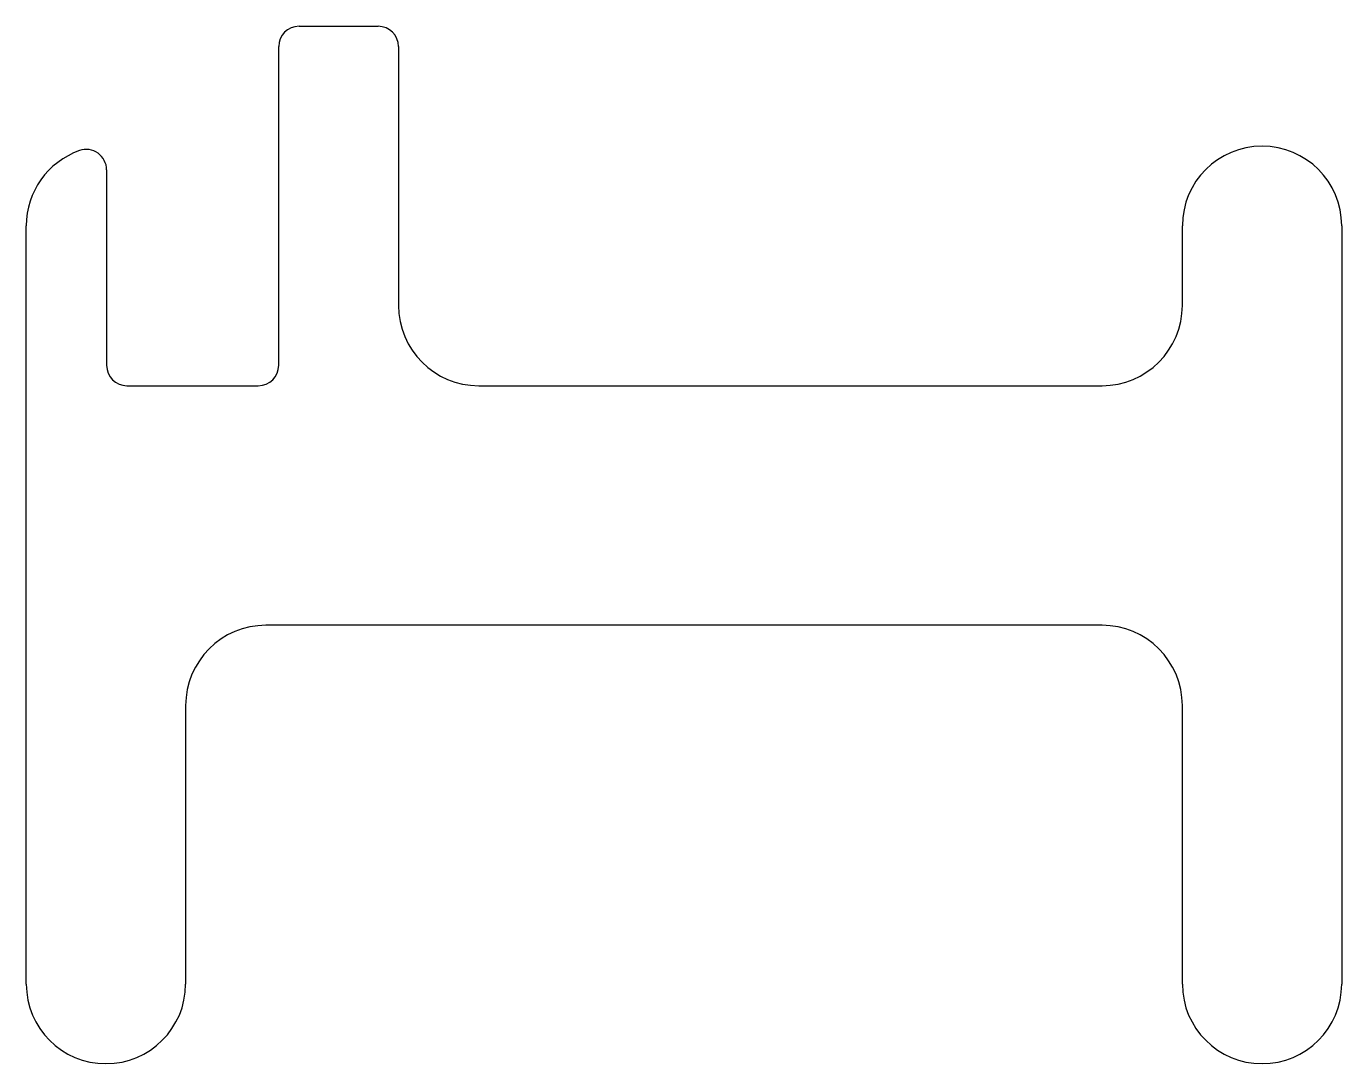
# Model space of a CAD drawing. Extents: x -11.6 to 14.6, y 3.1 to 23.8.
import ezdxf

# ---------------------------------------------------------------- set-up
doc = ezdxf.new("R2010")
doc.units = 0
doc.layers.get('0').update_dxf_attribs({"linetype": 'CONTINUOUS'})

msp = doc.modelspace()

# ---------------------------------------------------------------- linework, layer by layer
for p, q in [((-6.197, 23.82), (-4.621, 23.82)), ((-6.603, 17.063), (-6.603, 23.414)), ((-4.215, 23.414), (-4.215, 18.257)), ((-10.032, 20.959), (-10.032, 17.063)), ((-11.632, 4.732), (-11.632, 19.845)), ((11.406, 18.257), (11.406, 19.845)), ((14.581, 19.845), (14.581, 4.732)), ((-9.626, 16.657), (-7.009, 16.657)), ((-2.615, 16.657), (9.805, 16.657)), ((9.805, 11.882), (-6.857, 11.882)), ((-8.457, 10.282), (-8.457, 4.732)), ((11.406, 4.732), (11.406, 10.282))]:
    msp.add_line(p, q)
for centre, radius, start, end in [((-6.197, 23.414), 0.406, 90, 180), ((-4.621, 23.414), 0.406, 0, 90), ((-10.045, 19.845), 1.588, 109.4438, 180), ((-10.438, 20.959), 0.406, 360, 109.4438), ((12.993, 19.845), 1.587, 0, 180), ((-2.615, 18.257), 1.6, 180, 270), ((9.805, 18.257), 1.6, 270, 360), ((-9.626, 17.063), 0.406, 180, 270), ((-7.009, 17.063), 0.406, 270, 0), ((-6.857, 10.282), 1.6, 90, 180), ((9.805, 10.282), 1.6, 360, 90), ((-10.045, 4.732), 1.587, 180, 0), ((12.993, 4.732), 1.587, 180, 0)]:
    msp.add_arc(centre, radius, start, end)

doc.saveas('drawing.dxf')
